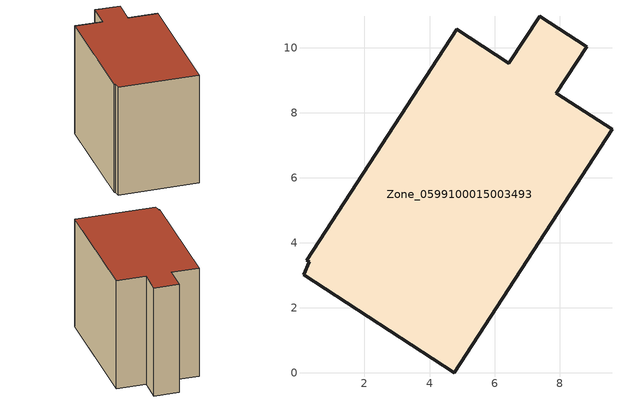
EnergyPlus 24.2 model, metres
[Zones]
Zone_0599100015003493
 floor ground (C_G): 6.44,9.52 7.39,10.97 8.84,10.03 7.9,8.6 9.61,7.48 4.76,0 0.13,3.02 0.31,3.42 0.23,3.46 4.84,10.56 z0.84
 wall outside (C_F): 7.9,8.6 8.84,10.03 7.39,10.97 6.44,9.52 4.84,10.56 0.23,3.46 0.31,3.42 0.13,3.02 4.76,0 9.61,7.48 7.9,8.6 z0.84:8.79
 roof outside (C_R): 0.23,3.46 0.31,3.42 0.13,3.02 4.76,0 9.61,7.48 7.9,8.6 8.84,10.03 7.39,10.97 6.44,9.52 4.84,10.56 z8.79
[BUILDING]
Pand.0599100015003493: North Axis=0; Terrain=City; Loads Convergence Tolerance Value=0.04; Temperature Convergence Tolerance Value=0.4; Solar Distribution=FullExterior; Maximum Number of Warmup Days=25; Minimum Number of Warmup Days=1
[Site:Location]
Rotterdam.The.Hague.AP_ZH_NLD Design_Conditions: Latitude=51.96; Longitude=4.45; Time Zone=1; Elevation=-4.5
[SITE:GROUNDTEMPERATURE:BUILDINGSURFACE]
18, 18, 18, 18, 18, 18, 18, 18, 18, 18, 18, 18
[MATERIAL] Thermal Absorptance=0.9; Solar Absorptance=0.7; Visible Absorptance=0.7
Name | Roughness | Thickness | Conductivity | Density | Specific Heat
G.TI.1965-1974 | MediumSmooth | 0.15 | 0.882353 | 540 | 1210
F.TI.1965-1974 | Rough | 0.3 | 0.697674 | 1920 | 840
R.TI.1965-1974 | MediumRough | 0.2 | 0.232558 | 1500 | 1000
[CONSTRUCTION]
C_G: G.TI.1965-1974
C_F: F.TI.1965-1974
C_R: R.TI.1965-1974
[ZONE]
Zone_0599100015003493: Type=1; Multiplier=1; Ceiling Height=Autocalculate; Volume=Autocalculate; Floor Area=autocalculate; Part of Total Floor Area=Yes
[ZONEINFILTRATION:DESIGNFLOWRATE]
Infil_Zone_0599100015003493: Zone or ZoneList or Space or SpaceList=Zone_0599100015003493; Schedule=AlwaysOn; Design Flow Rate Calculation Method=Flow/Area; Flow Rate per Floor Area=0.003; Constant Term Coefficient=1; Temperature Term Coefficient=0; Velocity Term Coefficient=0; Velocity Squared Term Coefficient=0
[HVACTEMPLATE:ZONE:IDEALLOADSAIRSYSTEM]
Zone_0599100015003493: Maximum Heating Supply Air Temperature=50; Minimum Cooling Supply Air Temperature=13; Maximum Heating Supply Air Humidity Ratio=0.0156; Minimum Cooling Supply Air Humidity Ratio=0.0077; Heating Limit=NoLimit; Cooling Limit=NoLimit; Dehumidification Control Type=ConstantSensibleHeatRatio; Cooling Sensible Heat Ratio=0.7; Dehumidification Setpoint=60; Humidification Control Type=None; Humidification Setpoint=30; Outdoor Air Method=None; Outdoor Air Flow Rate per Person=0.00944; Outdoor Air Flow Rate per Zone Floor Area=0; Outdoor Air Flow Rate per Zone=0; Demand Controlled Ventilation Type=None; Outdoor Air Economizer Type=NoEconomizer; Heat Recovery Type=None; Sensible Heat Recovery Effectiveness=0.7; Latent Heat Recovery Effectiveness=0.65
[ZONECONTROL:THERMOSTAT]
ThermostatControl_Zone_0599100015003493: Zone or ZoneList=Zone_0599100015003493; Control Type Schedule=DualSetpointControlType; Control 1=Thermostat_Zone_0599100015003493; Temperature Difference Between Cutout And Setpoint=0
[THERMOSTATSETPOINT:DUALSETPOINT]
Thermostat_Zone_0599100015003493: Heating Setpoint Temperature Schedule=HeatingSetpoint_Zone_0599100015003493; Cooling Setpoint Temperature Schedule=CoolingSetpoint_Zone_0599100015003493
[SCHEDULE:COMPACT]
HeatingSetpoint_Zone_0599100015003493: Through: 12/31, For: AllDays, Until: 24:00, 21
CoolingSetpoint_Zone_0599100015003493: Through: 12/31, For: AllDays, Until: 24:00, 24
DualSetpointControlType: Through: 12/31, For: AllDays, Until: 24:00, 4
AlwaysOn: Through: 12/31, For: AllDays, Until: 24:00, 1
